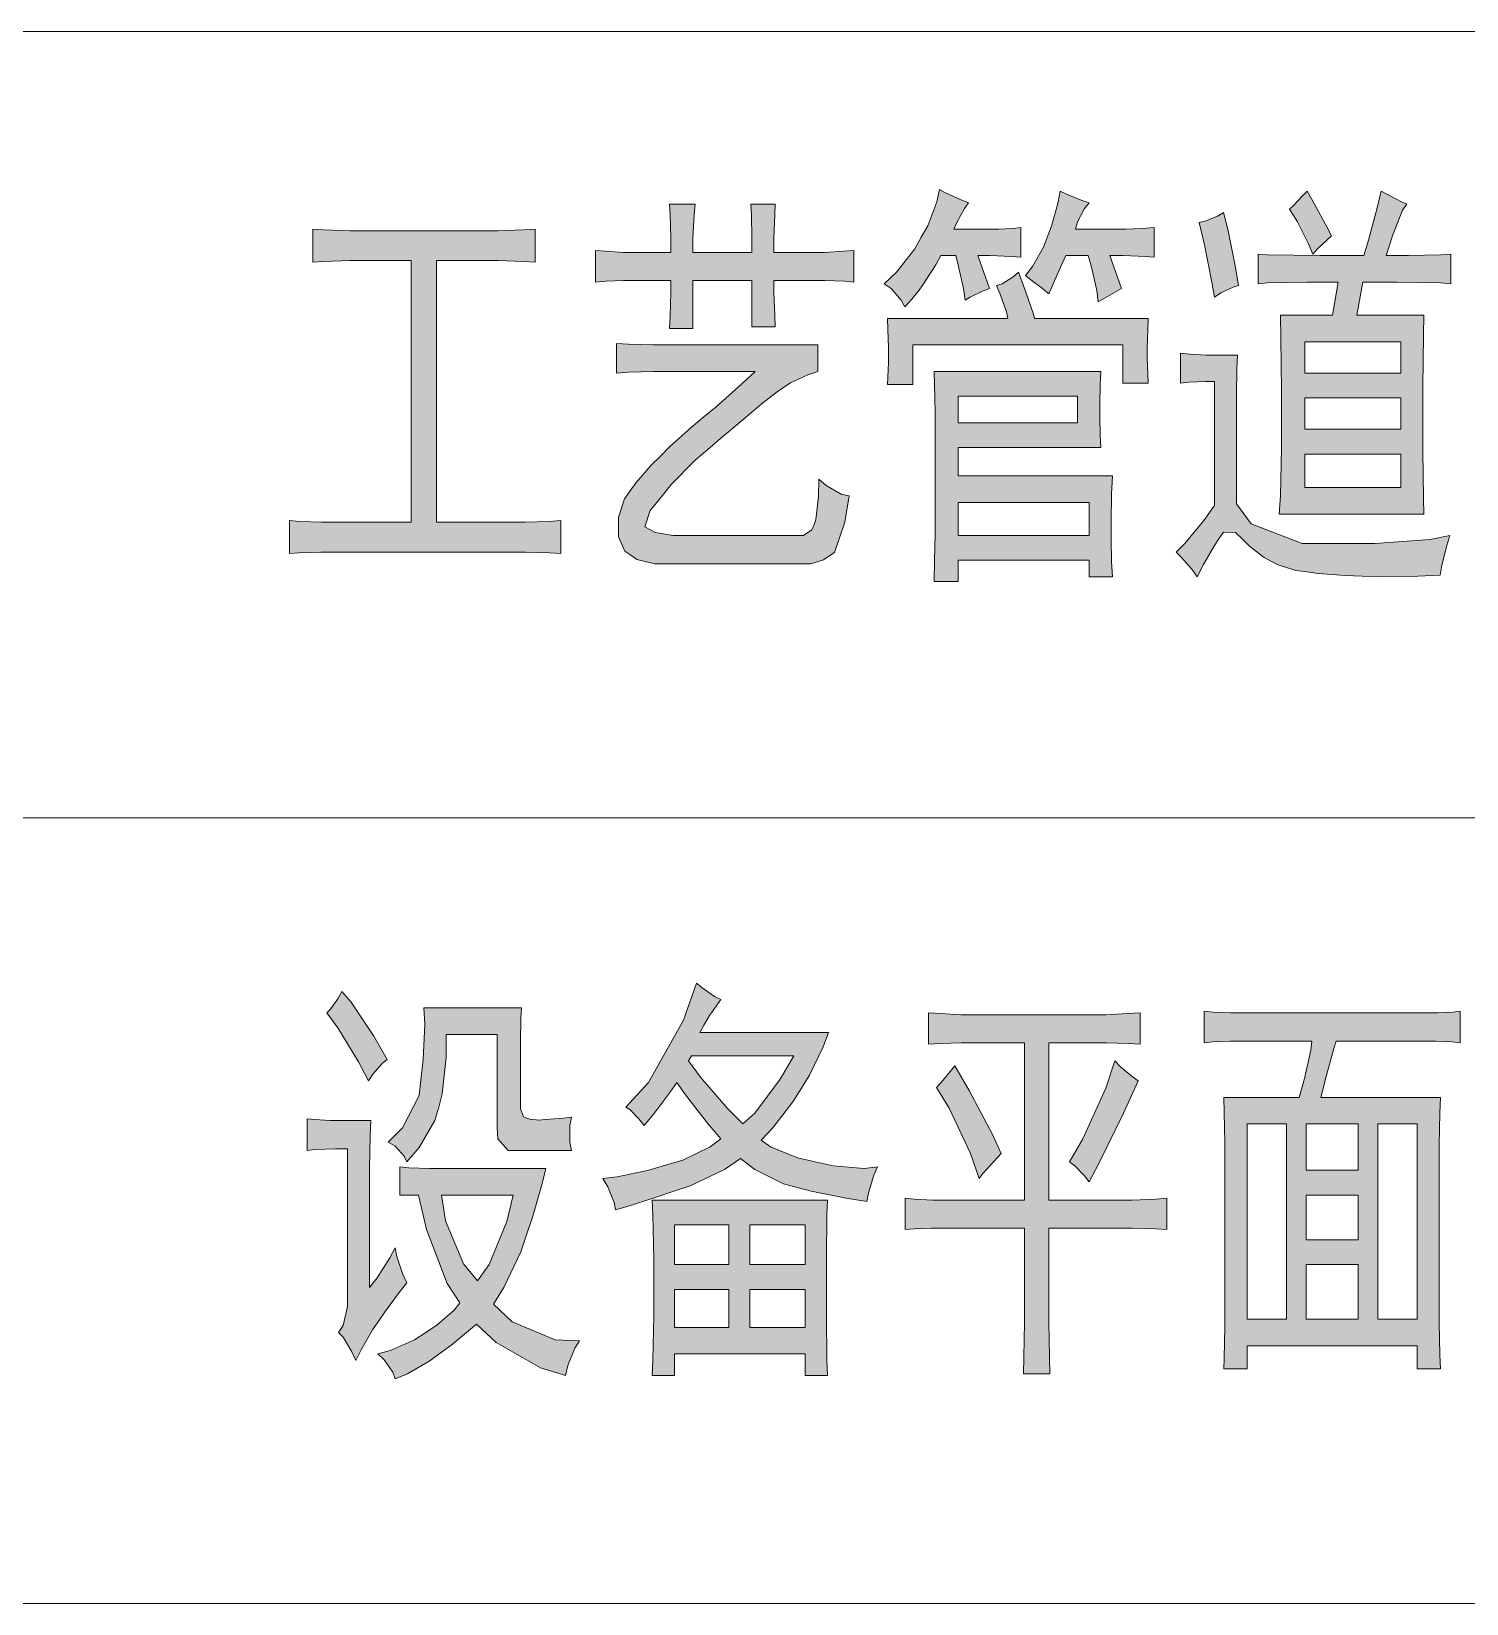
# Model space of a CAD drawing. Header units: millimetres. Extents: x 0 to 207, y 0 to 293.
# Drawn here: x 67.68 to 82.08, y 164.8 to 180.56 of the extents above; entities that cross this region are included whole.
import ezdxf

# ---------------------------------------------------------------- set-up
doc = ezdxf.new("R2010")
doc.units = ezdxf.units.MM

msp = doc.modelspace()

# ---------------------------------------------------------------- hatches: boundary and pattern name
h = msp.add_hatch(color=0)
h.dxf.hatch_style = 2
h.paths.add_polyline_path([(77.607583, 178.297417), (77.512333, 178.304472), (77.297139, 178.315056), (77.177194, 178.315056), (77.293611, 177.983444), (77.223056, 177.95875), (77.099583, 177.898778), (77.050194, 177.867028), (77.032556, 177.983444), (76.983167, 178.205694), (76.954944, 178.315056), (76.80325, 178.315056), (76.753861, 178.223333), (76.662139, 178.078694), (76.623333, 178.02225), (76.588056, 177.969333), (76.496333, 177.856444), (76.443417, 177.8), (76.408139, 177.867028), (76.305833, 177.983444), (76.235278, 178.032833), (76.35875, 178.14925), (76.542194, 178.382083), (76.605694, 178.4985), (76.672722, 178.611389), (76.764444, 178.854806), (76.792667, 178.978278), (76.845583, 178.946528), (76.990222, 178.8795), (77.081944, 178.844222), (77.043139, 178.787778), (76.969056, 178.653722), (76.933778, 178.579639), (77.314778, 178.579639), (77.385333, 178.579639), (77.529972, 178.586694), (77.607583, 178.597278)])
h = msp.add_hatch(color=0)
h.dxf.hatch_style = 2
h.paths.add_polyline_path([(78.383694, 177.849389), (78.369583, 177.965806), (78.316667, 178.198639), (78.281389, 178.315056), (78.059139, 178.315056), (78.006222, 178.198639), (77.921556, 178.008139), (77.886278, 177.930528), (77.822778, 177.983444), (77.706361, 178.071639), (77.653444, 178.113972), (77.724, 178.205694), (77.833361, 178.399722), (77.875694, 178.505556), (77.9145, 178.607861), (77.978, 178.837167), (78.002694, 178.960639), (78.066194, 178.928889), (78.210833, 178.868917), (78.291972, 178.844222), (78.246111, 178.787778), (78.175556, 178.653722), (78.154389, 178.579639), (78.605944, 178.579639), (78.658861, 178.579639), (78.828194, 178.586694), (78.944611, 178.597278), (78.944611, 178.297417), (78.856417, 178.304472), (78.634167, 178.315056), (78.500111, 178.315056), (78.616528, 177.983444)])
h = msp.add_hatch(color=0)
h.paths.add_polyline_path([(79.988833, 178.329167), (80.077028, 178.322111), (80.606194, 178.315056), (81.047167, 178.315056), (81.093028, 178.470278), (81.181222, 178.794833), (81.220028, 178.960639), (81.297639, 178.921833), (81.424639, 178.854806), (81.477556, 178.830111), (81.435222, 178.770139), (81.332917, 178.512611), (81.269417, 178.315056), (81.495194, 178.315056), (81.81975, 178.322111), (81.918528, 178.329167), (81.918528, 178.032833), (81.81975, 178.039889), (81.378778, 178.046944), (81.036583, 178.046944), (80.976611, 177.715333), (81.650417, 177.715333), (81.646889, 177.517778), (81.639833, 176.995667), (81.639833, 176.671111), (81.639833, 176.353611), (81.646889, 175.880889), (81.650417, 175.722139), (80.196972, 175.722139), (80.211083, 175.905583), (80.221667, 176.378306), (80.221667, 176.671111), (80.221667, 176.960389), (80.214611, 177.4825), (80.211083, 177.715333), (80.733194, 177.715333), (80.789639, 178.046944), (80.479194, 178.046944), (80.077028, 178.039889), (79.988833, 178.032833)])
h.paths.add_polyline_path([(81.417583, 175.99025), (81.417583, 176.321861), (80.4545, 176.321861), (80.4545, 175.99025)])
h.paths.add_polyline_path([(81.417583, 176.572333), (81.417583, 176.886306), (80.4545, 176.886306), (80.4545, 176.572333)])
h.paths.add_polyline_path([(81.417583, 177.136778), (81.417583, 177.45075), (80.4545, 177.45075), (80.4545, 177.136778)])
h = msp.add_hatch(color=0)
h.dxf.hatch_style = 2
h.paths.add_polyline_path([(80.479194, 178.960639), (80.553278, 178.830111), (80.67675, 178.604333), (80.722611, 178.512611), (80.67675, 178.470278), (80.5815, 178.382083), (80.535639, 178.329167), (80.493306, 178.431472), (80.380417, 178.653722), (80.302806, 178.780722), (80.345139, 178.819528), (80.429806, 178.91125)])
h = msp.add_hatch(color=0)
h.dxf.hatch_style = 2
h.paths.add_polyline_path([(74.097444, 178.346806), (74.097444, 178.487917), (74.090389, 178.727806), (74.083333, 178.830111), (74.340861, 178.830111), (74.330278, 178.727806), (74.316167, 178.487917), (74.316167, 178.346806), (74.908833, 178.346806), (74.908833, 178.487917), (74.905306, 178.727806), (74.89825, 178.830111), (75.141667, 178.830111), (75.138139, 178.727806), (75.131083, 178.487917), (75.131083, 178.346806), (75.536778, 178.346806), (75.635556, 178.346806), (75.833111, 178.357389), (75.931889, 178.364444), (75.931889, 178.046944), (75.840167, 178.057528), (75.642611, 178.064583), (75.536778, 178.064583), (75.131083, 178.064583), (75.131083, 177.948167), (75.138139, 177.715333), (75.141667, 177.598917), (74.908833, 177.598917), (74.908833, 178.064583), (74.316167, 178.064583), (74.316167, 177.584806), (74.083333, 177.584806), (74.090389, 177.708278), (74.097444, 177.948167), (74.097444, 178.064583), (73.688222, 178.064583), (73.621194, 178.064583), (73.444806, 178.057528), (73.3425, 178.046944), (73.3425, 178.364444), (73.444806, 178.357389), (73.621194, 178.346806), (73.688222, 178.346806)])
h = msp.add_hatch(color=0)
h.dxf.hatch_style = 2
h.paths.add_polyline_path([(79.547861, 177.898778), (79.523167, 178.046944), (79.449083, 178.420889), (79.396167, 178.646667), (79.466722, 178.664306), (79.586667, 178.713694), (79.639583, 178.745444), (79.681917, 178.579639), (79.756, 178.21275), (79.791278, 178.015194), (79.734833, 177.997556), (79.611361, 177.941111)])
h = msp.add_hatch(color=0)
h.dxf.hatch_style = 2
h.paths.add_polyline_path([(72.224194, 178.562), (72.365306, 178.562), (72.619306, 178.572583), (72.735722, 178.579639), (72.735722, 178.248028), (72.619306, 178.255083), (72.365306, 178.265667), (72.224194, 178.265667), (71.747944, 178.265667), (71.747944, 175.641), (72.502889, 175.641), (72.636944, 175.641), (72.880361, 175.648056), (72.99325, 175.658639), (72.99325, 175.327028), (72.880361, 175.334083), (72.644, 175.341139), (72.517, 175.341139), (70.714306, 175.341139), (70.587306, 175.341139), (70.365056, 175.334083), (70.273333, 175.327028), (70.273333, 175.658639), (70.372111, 175.648056), (70.597889, 175.641), (70.724889, 175.641), (71.493944, 175.641), (71.493944, 178.265667), (71.028278, 178.265667), (70.876583, 178.265667), (70.615528, 178.255083), (70.506167, 178.248028), (70.506167, 178.579639), (70.615528, 178.572583), (70.876583, 178.562), (71.028278, 178.562)])
h = msp.add_hatch(color=0)
h.dxf.hatch_style = 2
h.paths.add_polyline_path([(77.582889, 178.14925), (77.653444, 177.95875), (77.734583, 177.725917), (77.745167, 177.683583), (78.884639, 177.683583), (78.881111, 177.567167), (78.874056, 177.394306), (78.874056, 177.334333), (78.874056, 177.284944), (78.881111, 177.136778), (78.884639, 177.034472), (78.630639, 177.034472), (78.630639, 177.419), (76.524556, 177.419), (76.524556, 177.020361), (76.270556, 177.020361), (76.274083, 177.094444), (76.281139, 177.242611), (76.281139, 177.316694), (76.281139, 177.394306), (76.274083, 177.574222), (76.270556, 177.683583), (77.477056, 177.683583), (77.462944, 177.750611), (77.402972, 177.916417), (77.364167, 178.015194), (77.420611, 178.032833), (77.529972, 178.099861)])
h = msp.add_hatch(color=0)
h.dxf.hatch_style = 2
h.paths.add_polyline_path([(75.572056, 177.419), (75.572056, 177.150889), (75.46975, 177.119139), (75.296889, 177.038), (75.229861, 176.995667), (75.162833, 176.949806), (75.004083, 176.822806), (74.908833, 176.745194), (74.817111, 176.667583), (74.594861, 176.480611), (74.467861, 176.37125), (74.340861, 176.261889), (74.1045, 176.022), (73.998667, 175.891472), (73.889306, 175.757417), (73.836389, 175.595139), (73.885778, 175.566917), (73.938694, 175.538694), (74.118611, 175.506944), (74.249139, 175.506944), (75.363917, 175.506944), (75.427417, 175.506944), (75.512083, 175.563389), (75.53325, 175.616306), (75.550889, 175.669222), (75.579111, 175.898528), (75.582639, 176.071389), (75.653194, 176.007889), (75.804889, 175.923222), (75.886028, 175.905583), (75.840167, 175.641), (75.737861, 175.337611), (75.681417, 175.298806), (75.6285, 175.263528), (75.5015, 175.224722), (75.434472, 175.224722), (74.051583, 175.224722), (73.935167, 175.224722), (73.75525, 175.267056), (73.695278, 175.309389), (73.635306, 175.351722), (73.571806, 175.492833), (73.571806, 175.591611), (73.571806, 175.690389), (73.631778, 175.873833), (73.688222, 175.954972), (73.748194, 176.039639), (73.899889, 176.2125), (73.991611, 176.304222), (74.083333, 176.395944), (74.302056, 176.589972), (74.429056, 176.695806), (74.552528, 176.798111), (74.810056, 177.027417), (74.944111, 177.150889), (74.051583, 177.150889), (73.921056, 177.150889), (73.670583, 177.143833), (73.550639, 177.136778), (73.550639, 177.433111), (73.670583, 177.426056), (73.921056, 177.419), (74.051583, 177.419)])
h = msp.add_hatch(color=0)
h.dxf.hatch_style = 2
h.paths.add_polyline_path([(79.209194, 177.334333), (79.304444, 177.327278), (79.466722, 177.316694), (79.537278, 177.316694), (79.780694, 177.316694), (79.773639, 177.186167), (79.770111, 176.903944), (79.770111, 176.75225), (79.770111, 175.824444), (79.918278, 175.623361), (80.429806, 175.425806), (80.789639, 175.425806), (81.156528, 175.425806), (81.713917, 175.468139), (81.907944, 175.506944), (81.879722, 175.408167), (81.830333, 175.210611), (81.812694, 175.108306), (81.586917, 175.10125), (81.195333, 175.097722), (81.029528, 175.10125), (80.863722, 175.104778), (80.588556, 175.125944), (80.479194, 175.143583), (80.366306, 175.157694), (80.186389, 175.214139), (80.115833, 175.249417), (80.048806, 175.288222), (79.904167, 175.397583), (79.833611, 175.468139), (79.759528, 175.538694), (79.639583, 175.542222), (79.593722, 175.475194), (79.547861, 175.408167), (79.4385, 175.217667), (79.375, 175.094194), (79.322083, 175.168278), (79.21625, 175.29175), (79.163333, 175.341139), (79.251528, 175.425806), (79.442028, 175.658639), (79.547861, 175.806806), (79.547861, 177.052111), (79.459667, 177.052111), (79.290333, 177.045056), (79.209194, 177.034472)])
h = msp.add_hatch(color=0)
h.paths.add_polyline_path([(78.408389, 177.150889), (78.401333, 177.020361), (78.397806, 176.819278), (78.397806, 176.75225), (78.397806, 176.695806), (78.401333, 176.512361), (78.408389, 176.388889), (76.979639, 176.388889), (76.979639, 176.106667), (78.524806, 176.106667), (78.51775, 175.923222), (78.514222, 175.648056), (78.514222, 175.556333), (78.514222, 175.475194), (78.51775, 175.242361), (78.524806, 175.094194), (78.291972, 175.094194), (78.291972, 175.26), (76.979639, 175.26), (76.979639, 175.044806), (76.736222, 175.044806), (76.73975, 175.26), (76.746806, 175.517528), (76.746806, 175.556333), (76.746806, 176.604083), (76.746806, 176.745194), (76.73975, 177.020361), (76.736222, 177.150889)])
h.paths.add_polyline_path([(78.291972, 175.506944), (78.291972, 175.838556), (76.979639, 175.838556), (76.979639, 175.506944)])
h.paths.add_polyline_path([(78.175556, 176.635833), (78.175556, 176.903944), (76.979639, 176.903944), (76.979639, 176.635833)])
h = msp.add_hatch(color=0)
h.dxf.hatch_style = 2
h.paths.add_polyline_path([(70.795444, 170.934944), (70.890694, 170.829111), (71.116472, 170.486917), (71.250528, 170.254083), (71.204667, 170.215278), (71.109417, 170.105917), (71.063556, 170.038889), (70.964778, 170.229389), (70.756639, 170.571583), (70.647278, 170.71975), (70.679028, 170.755028), (70.756639, 170.860861)])
h = msp.add_hatch(color=0)
h.paths.add_polyline_path([(73.540056, 168.744194), (73.529472, 168.818278), (73.465972, 168.977028), (73.413056, 169.058167), (73.557694, 169.075806), (73.875194, 169.142833), (74.044528, 169.192222), (74.217389, 169.241611), (74.492556, 169.375667), (74.598389, 169.456806), (74.464333, 169.615556), (74.242083, 169.897778), (74.157417, 170.02125), (74.086861, 169.922472), (73.924583, 169.707278), (73.829333, 169.590861), (73.776417, 169.657889), (73.684694, 169.749611), (73.645889, 169.774306), (73.871667, 170.02125), (74.224444, 170.645667), (74.354972, 171.019611), (74.411417, 170.970222), (74.534889, 170.885556), (74.598389, 170.853806), (74.503139, 170.71975), (74.4855, 170.695056), (74.429056, 170.596278), (74.386722, 170.522194), (75.677889, 170.522194), (75.624972, 170.381083), (75.490917, 170.102389), (75.40625, 169.964806), (75.321583, 169.827222), (75.1205, 169.566167), (75.004083, 169.442694), (75.095806, 169.375667), (75.367444, 169.266306), (75.543833, 169.2275), (75.72375, 169.185167), (76.034194, 169.160472), (76.16825, 169.174583), (76.132972, 169.093444), (76.080056, 168.917056), (76.062417, 168.828861), (75.854278, 168.860611), (75.505028, 168.931167), (75.363917, 168.969972), (75.226333, 169.00525), (74.940583, 169.149889), (74.795944, 169.25925), (74.633667, 169.149889), (74.291472, 168.984083), (74.115083, 168.927639), (73.938694, 168.867667), (73.649417, 168.775944)])
h.paths.add_polyline_path([(74.273833, 170.239972), (74.393778, 170.074167), (74.668944, 169.756667), (74.817111, 169.6085), (74.940583, 169.714333), (75.194583, 170.056528), (75.328639, 170.289361), (74.305583, 170.289361)])
h = msp.add_hatch(color=0)
h.dxf.hatch_style = 2
h.paths.add_polyline_path([(72.562861, 169.340389), (72.464083, 169.340389), (72.361778, 169.456806), (72.354722, 169.573222), (72.354722, 170.504556), (71.843194, 170.504556), (71.843194, 170.271722), (71.804389, 169.908361), (71.769111, 169.774306), (71.730306, 169.64025), (71.571556, 169.368611), (71.448083, 169.2275), (71.423389, 169.283944), (71.331667, 169.382722), (71.261111, 169.425056), (71.40575, 169.566167), (71.571556, 169.890722), (71.592722, 170.074167), (71.613889, 170.254083), (71.628, 170.603333), (71.620944, 170.769139), (72.598139, 170.769139), (72.591083, 170.670361), (72.587556, 170.419889), (72.587556, 170.271722), (72.587556, 169.823694), (72.587556, 169.756667), (72.619306, 169.679056), (72.651056, 169.664944), (72.682806, 169.654361), (72.774528, 169.643778), (72.830972, 169.650833), (72.887417, 169.654361), (73.021472, 169.664944), (73.099083, 169.675528), (73.084972, 169.590861), (73.084972, 169.425056), (73.099083, 169.340389)])
h = msp.add_hatch(color=0)
h.dxf.hatch_style = 2
h.paths.add_polyline_path([(78.376639, 170.702111), (78.461306, 170.702111), (78.6765, 170.712694), (78.8035, 170.71975), (78.8035, 170.405778), (78.683556, 170.412833), (78.468361, 170.419889), (78.376639, 170.419889), (77.886278, 170.419889), (77.886278, 168.842972), (78.595361, 168.842972), (78.722361, 168.842972), (78.96225, 168.853556), (79.071611, 168.860611), (79.071611, 168.546639), (78.96225, 168.553694), (78.722361, 168.56075), (78.595361, 168.56075), (77.886278, 168.56075), (77.886278, 167.79875), (77.886278, 167.615306), (77.893333, 167.266056), (77.896861, 167.10025), (77.632278, 167.10025), (77.635806, 167.266056), (77.642861, 167.615306), (77.642861, 167.79875), (77.642861, 168.56075), (76.792667, 168.56075), (76.711528, 168.56075), (76.538667, 168.553694), (76.446944, 168.546639), (76.446944, 168.860611), (76.538667, 168.853556), (76.725639, 168.842972), (76.817361, 168.842972), (77.642861, 168.842972), (77.642861, 170.419889), (77.096056, 170.419889), (77.007861, 170.419889), (76.799722, 170.412833), (76.679778, 170.405778), (76.679778, 170.71975), (76.799722, 170.712694), (77.004333, 170.702111), (77.085472, 170.702111)])
h = msp.add_hatch(color=0)
h.paths.add_polyline_path([(81.699806, 170.71975), (81.788, 170.71975), (81.943222, 170.726806), (82.013778, 170.737389), (82.013778, 170.419889), (81.932639, 170.430472), (81.773889, 170.437528), (81.699806, 170.437528), (80.768472, 170.437528), (80.747306, 170.363444), (80.669694, 170.081222), (80.616778, 169.873083), (81.816222, 169.873083), (81.809167, 169.714333), (81.802111, 169.393306), (81.802111, 169.2275), (81.802111, 167.79875), (81.802111, 167.615306), (81.809167, 167.29075), (81.816222, 167.149639), (81.583389, 167.149639), (81.583389, 167.382472), (79.875944, 167.382472), (79.875944, 167.149639), (79.643111, 167.149639), (79.646639, 167.259), (79.653694, 167.572972), (79.653694, 167.781111), (79.653694, 169.25925), (79.653694, 169.418), (79.646639, 169.724917), (79.643111, 169.873083), (80.398056, 169.873083), (80.450972, 170.063583), (80.514472, 170.345806), (80.525056, 170.437528), (79.794806, 170.437528), (79.706611, 170.437528), (79.530222, 170.430472), (79.445556, 170.419889), (79.445556, 170.737389), (79.537278, 170.726806), (79.710139, 170.71975), (79.794806, 170.71975)])
h.paths.add_polyline_path([(80.271056, 167.647056), (80.271056, 169.6085), (79.875944, 169.6085), (79.875944, 167.647056)])
h.paths.add_polyline_path([(81.583389, 167.647056), (81.583389, 169.6085), (81.188278, 169.6085), (81.188278, 167.647056)])
h.paths.add_polyline_path([(80.990722, 167.647056), (80.990722, 168.197389), (80.468611, 168.197389), (80.468611, 167.647056)])
h.paths.add_polyline_path([(80.990722, 169.142833), (80.990722, 169.6085), (80.468611, 169.6085), (80.468611, 169.142833)])
h.paths.add_polyline_path([(80.990722, 168.444333), (80.990722, 168.892361), (80.468611, 168.892361), (80.468611, 168.444333)])
h = msp.add_hatch(color=0)
h.dxf.hatch_style = 2
h.paths.add_polyline_path([(77.187778, 169.058167), (77.103111, 169.308639), (76.887917, 169.763722), (76.760917, 169.971861), (76.806778, 170.02125), (76.8985, 170.130611), (76.944361, 170.190583), (77.089, 169.940111), (77.321833, 169.499139), (77.410028, 169.308639), (77.339472, 169.234556), (77.230111, 169.111083)])
h = msp.add_hatch(color=0)
h.dxf.hatch_style = 2
h.paths.add_polyline_path([(78.094417, 169.2275), (78.228472, 169.456806), (78.457778, 169.964806), (78.5495, 170.239972), (78.605944, 170.18), (78.722361, 170.081222), (78.782333, 170.038889), (78.637694, 169.714333), (78.39075, 169.209861), (78.291972, 169.026417), (78.246111, 169.086389), (78.147333, 169.185167)])
h = msp.add_hatch(color=0)
h.dxf.hatch_style = 2
h.paths.add_polyline_path([(71.08825, 169.64025), (71.081194, 169.492083), (71.074139, 169.160472), (71.074139, 168.977028), (71.074139, 167.964556), (71.15175, 168.063333), (71.27875, 168.264417), (71.331667, 168.363194), (71.349306, 168.278528), (71.40575, 168.105667), (71.448083, 168.013944), (71.370472, 167.915167), (71.232889, 167.724667), (71.169389, 167.632944), (71.105889, 167.541222), (70.989472, 167.340139), (70.936556, 167.234306), (70.894222, 167.326028), (70.809556, 167.467139), (70.763694, 167.516528), (70.809556, 167.583556), (70.855417, 167.774056), (70.855417, 167.897528), (70.855417, 169.358028), (70.731944, 169.358028), (70.530861, 169.350972), (70.449722, 169.340389), (70.449722, 169.657889), (70.523806, 169.650833), (70.679028, 169.64025), (70.763694, 169.64025)])
h = msp.add_hatch(color=0)
h.paths.add_polyline_path([(71.377528, 169.174583), (71.46925, 169.167528), (71.680917, 169.160472), (71.797333, 169.160472), (72.841556, 169.160472), (72.806278, 169.008778), (72.711028, 168.680694), (72.651056, 168.504306), (72.591083, 168.324389), (72.425278, 167.971611), (72.319444, 167.79875), (72.506417, 167.622361), (72.936806, 167.442444), (73.180222, 167.431861), (73.134361, 167.357778), (73.063806, 167.184917), (73.039111, 167.082611), (72.788639, 167.160222), (72.344139, 167.414222), (72.146583, 167.597667), (72.068972, 167.530639), (71.889056, 167.386), (71.783222, 167.308389), (71.680917, 167.230778), (71.455139, 167.10025), (71.331667, 167.050861), (71.306972, 167.117889), (71.222306, 167.241361), (71.158806, 167.301333), (71.285806, 167.333083), (71.525694, 167.442444), (71.638583, 167.516528), (71.751472, 167.590611), (71.924333, 167.738778), (71.980778, 167.812861), (71.853778, 168.006889), (71.645639, 168.546639), (71.5645, 168.892361), (71.377528, 168.892361)])
h.paths.add_polyline_path([(72.157167, 168.031583), (72.273583, 168.197389), (72.4535, 168.627778), (72.517, 168.892361), (71.797333, 168.892361), (71.836139, 168.634833), (72.016056, 168.204444)])
h = msp.add_hatch(color=0)
h.paths.add_polyline_path([(75.667306, 168.842972), (75.66025, 168.694806), (75.656722, 168.253833), (75.656722, 167.964556), (75.656722, 167.682333), (75.66025, 167.241361), (75.667306, 167.082611), (75.445056, 167.082611), (75.445056, 167.301333), (74.132722, 167.301333), (74.132722, 167.082611), (73.910472, 167.082611), (73.917528, 167.241361), (73.924583, 167.682333), (73.924583, 167.964556), (73.924583, 168.253833), (73.917528, 168.694806), (73.910472, 168.842972)])
h.paths.add_polyline_path([(75.445056, 168.197389), (75.445056, 168.596028), (74.887667, 168.596028), (74.887667, 168.197389)])
h.paths.add_polyline_path([(74.679528, 168.197389), (74.679528, 168.596028), (74.132722, 168.596028), (74.132722, 168.197389)])
h.paths.add_polyline_path([(75.445056, 167.565917), (75.445056, 167.946917), (74.887667, 167.946917), (74.887667, 167.565917)])
h.paths.add_polyline_path([(74.679528, 167.565917), (74.679528, 167.946917), (74.132722, 167.946917), (74.132722, 167.565917)])

# ---------------------------------------------------------------- linework, layer by layer
at = {"color": 0, "lineweight": 0}
for points in [[(25.124833, 180.56225), (201.9935, 180.56225)], [(25.124833, 172.677667), (201.9935, 172.677667)], [(25.124833, 164.796611), (201.9935, 164.796611)]]:
    msp.add_lwpolyline(points, dxfattribs=at)
for points in [[(77.607583, 178.297417), (77.512333, 178.304472), (77.297139, 178.315056), (77.177194, 178.315056), (77.293611, 177.983444), (77.223056, 177.95875), (77.099583, 177.898778), (77.050194, 177.867028), (77.032556, 177.983444), (76.983167, 178.205694), (76.954944, 178.315056), (76.80325, 178.315056), (76.753861, 178.223333), (76.662139, 178.078694), (76.623333, 178.02225), (76.588056, 177.969333), (76.496333, 177.856444), (76.443417, 177.8), (76.408139, 177.867028), (76.305833, 177.983444), (76.235278, 178.032833), (76.35875, 178.14925), (76.542194, 178.382083), (76.605694, 178.4985), (76.672722, 178.611389), (76.764444, 178.854806), (76.792667, 178.978278), (76.845583, 178.946528), (76.990222, 178.8795), (77.081944, 178.844222), (77.043139, 178.787778), (76.969056, 178.653722), (76.933778, 178.579639), (77.314778, 178.579639), (77.385333, 178.579639), (77.529972, 178.586694), (77.607583, 178.597278)], [(78.383694, 177.849389), (78.369583, 177.965806), (78.316667, 178.198639), (78.281389, 178.315056), (78.059139, 178.315056), (78.006222, 178.198639), (77.921556, 178.008139), (77.886278, 177.930528), (77.822778, 177.983444), (77.706361, 178.071639), (77.653444, 178.113972), (77.724, 178.205694), (77.833361, 178.399722), (77.875694, 178.505556), (77.9145, 178.607861), (77.978, 178.837167), (78.002694, 178.960639), (78.066194, 178.928889), (78.210833, 178.868917), (78.291972, 178.844222), (78.246111, 178.787778), (78.175556, 178.653722), (78.154389, 178.579639), (78.605944, 178.579639), (78.658861, 178.579639), (78.828194, 178.586694), (78.944611, 178.597278), (78.944611, 178.297417), (78.856417, 178.304472), (78.634167, 178.315056), (78.500111, 178.315056), (78.616528, 177.983444)], [(79.988833, 178.329167), (80.077028, 178.322111), (80.606194, 178.315056), (81.047167, 178.315056), (81.093028, 178.470278), (81.181222, 178.794833), (81.220028, 178.960639), (81.297639, 178.921833), (81.424639, 178.854806), (81.477556, 178.830111), (81.435222, 178.770139), (81.332917, 178.512611), (81.269417, 178.315056), (81.495194, 178.315056), (81.81975, 178.322111), (81.918528, 178.329167), (81.918528, 178.032833), (81.81975, 178.039889), (81.378778, 178.046944), (81.036583, 178.046944), (80.976611, 177.715333), (81.650417, 177.715333), (81.646889, 177.517778), (81.639833, 176.995667), (81.639833, 176.671111), (81.639833, 176.353611), (81.646889, 175.880889), (81.650417, 175.722139), (80.196972, 175.722139), (80.211083, 175.905583), (80.221667, 176.378306), (80.221667, 176.671111), (80.221667, 176.960389), (80.214611, 177.4825), (80.211083, 177.715333), (80.733194, 177.715333), (80.789639, 178.046944), (80.479194, 178.046944), (80.077028, 178.039889), (79.988833, 178.032833)], [(80.479194, 178.960639), (80.553278, 178.830111), (80.67675, 178.604333), (80.722611, 178.512611), (80.67675, 178.470278), (80.5815, 178.382083), (80.535639, 178.329167), (80.493306, 178.431472), (80.380417, 178.653722), (80.302806, 178.780722), (80.345139, 178.819528), (80.429806, 178.91125)], [(74.097444, 178.346806), (74.097444, 178.487917), (74.090389, 178.727806), (74.083333, 178.830111), (74.340861, 178.830111), (74.330278, 178.727806), (74.316167, 178.487917), (74.316167, 178.346806), (74.908833, 178.346806), (74.908833, 178.487917), (74.905306, 178.727806), (74.89825, 178.830111), (75.141667, 178.830111), (75.138139, 178.727806), (75.131083, 178.487917), (75.131083, 178.346806), (75.536778, 178.346806), (75.635556, 178.346806), (75.833111, 178.357389), (75.931889, 178.364444), (75.931889, 178.046944), (75.840167, 178.057528), (75.642611, 178.064583), (75.536778, 178.064583), (75.131083, 178.064583), (75.131083, 177.948167), (75.138139, 177.715333), (75.141667, 177.598917), (74.908833, 177.598917), (74.908833, 178.064583), (74.316167, 178.064583), (74.316167, 177.584806), (74.083333, 177.584806), (74.090389, 177.708278), (74.097444, 177.948167), (74.097444, 178.064583), (73.688222, 178.064583), (73.621194, 178.064583), (73.444806, 178.057528), (73.3425, 178.046944), (73.3425, 178.364444), (73.444806, 178.357389), (73.621194, 178.346806), (73.688222, 178.346806)], [(79.547861, 177.898778), (79.523167, 178.046944), (79.449083, 178.420889), (79.396167, 178.646667), (79.466722, 178.664306), (79.586667, 178.713694), (79.639583, 178.745444), (79.681917, 178.579639), (79.756, 178.21275), (79.791278, 178.015194), (79.734833, 177.997556), (79.611361, 177.941111)], [(72.224194, 178.562), (72.365306, 178.562), (72.619306, 178.572583), (72.735722, 178.579639), (72.735722, 178.248028), (72.619306, 178.255083), (72.365306, 178.265667), (72.224194, 178.265667), (71.747944, 178.265667), (71.747944, 175.641), (72.502889, 175.641), (72.636944, 175.641), (72.880361, 175.648056), (72.99325, 175.658639), (72.99325, 175.327028), (72.880361, 175.334083), (72.644, 175.341139), (72.517, 175.341139), (70.714306, 175.341139), (70.587306, 175.341139), (70.365056, 175.334083), (70.273333, 175.327028), (70.273333, 175.658639), (70.372111, 175.648056), (70.597889, 175.641), (70.724889, 175.641), (71.493944, 175.641), (71.493944, 178.265667), (71.028278, 178.265667), (70.876583, 178.265667), (70.615528, 178.255083), (70.506167, 178.248028), (70.506167, 178.579639), (70.615528, 178.572583), (70.876583, 178.562), (71.028278, 178.562)], [(77.582889, 178.14925), (77.653444, 177.95875), (77.734583, 177.725917), (77.745167, 177.683583), (78.884639, 177.683583), (78.881111, 177.567167), (78.874056, 177.394306), (78.874056, 177.334333), (78.874056, 177.284944), (78.881111, 177.136778), (78.884639, 177.034472), (78.630639, 177.034472), (78.630639, 177.419), (76.524556, 177.419), (76.524556, 177.020361), (76.270556, 177.020361), (76.274083, 177.094444), (76.281139, 177.242611), (76.281139, 177.316694), (76.281139, 177.394306), (76.274083, 177.574222), (76.270556, 177.683583), (77.477056, 177.683583), (77.462944, 177.750611), (77.402972, 177.916417), (77.364167, 178.015194), (77.420611, 178.032833), (77.529972, 178.099861)], [(75.572056, 177.419), (75.572056, 177.150889), (75.46975, 177.119139), (75.296889, 177.038), (75.229861, 176.995667), (75.162833, 176.949806), (75.004083, 176.822806), (74.908833, 176.745194), (74.817111, 176.667583), (74.594861, 176.480611), (74.467861, 176.37125), (74.340861, 176.261889), (74.1045, 176.022), (73.998667, 175.891472), (73.889306, 175.757417), (73.836389, 175.595139), (73.885778, 175.566917), (73.938694, 175.538694), (74.118611, 175.506944), (74.249139, 175.506944), (75.363917, 175.506944), (75.427417, 175.506944), (75.512083, 175.563389), (75.53325, 175.616306), (75.550889, 175.669222), (75.579111, 175.898528), (75.582639, 176.071389), (75.653194, 176.007889), (75.804889, 175.923222), (75.886028, 175.905583), (75.840167, 175.641), (75.737861, 175.337611), (75.681417, 175.298806), (75.6285, 175.263528), (75.5015, 175.224722), (75.434472, 175.224722), (74.051583, 175.224722), (73.935167, 175.224722), (73.75525, 175.267056), (73.695278, 175.309389), (73.635306, 175.351722), (73.571806, 175.492833), (73.571806, 175.591611), (73.571806, 175.690389), (73.631778, 175.873833), (73.688222, 175.954972), (73.748194, 176.039639), (73.899889, 176.2125), (73.991611, 176.304222), (74.083333, 176.395944), (74.302056, 176.589972), (74.429056, 176.695806), (74.552528, 176.798111), (74.810056, 177.027417), (74.944111, 177.150889), (74.051583, 177.150889), (73.921056, 177.150889), (73.670583, 177.143833), (73.550639, 177.136778), (73.550639, 177.433111), (73.670583, 177.426056), (73.921056, 177.419), (74.051583, 177.419)], [(81.417583, 177.136778), (81.417583, 177.45075), (80.4545, 177.45075), (80.4545, 177.136778)], [(79.209194, 177.334333), (79.304444, 177.327278), (79.466722, 177.316694), (79.537278, 177.316694), (79.780694, 177.316694), (79.773639, 177.186167), (79.770111, 176.903944), (79.770111, 176.75225), (79.770111, 175.824444), (79.918278, 175.623361), (80.429806, 175.425806), (80.789639, 175.425806), (81.156528, 175.425806), (81.713917, 175.468139), (81.907944, 175.506944), (81.879722, 175.408167), (81.830333, 175.210611), (81.812694, 175.108306), (81.586917, 175.10125), (81.195333, 175.097722), (81.029528, 175.10125), (80.863722, 175.104778), (80.588556, 175.125944), (80.479194, 175.143583), (80.366306, 175.157694), (80.186389, 175.214139), (80.115833, 175.249417), (80.048806, 175.288222), (79.904167, 175.397583), (79.833611, 175.468139), (79.759528, 175.538694), (79.639583, 175.542222), (79.593722, 175.475194), (79.547861, 175.408167), (79.4385, 175.217667), (79.375, 175.094194), (79.322083, 175.168278), (79.21625, 175.29175), (79.163333, 175.341139), (79.251528, 175.425806), (79.442028, 175.658639), (79.547861, 175.806806), (79.547861, 177.052111), (79.459667, 177.052111), (79.290333, 177.045056), (79.209194, 177.034472)], [(78.408389, 177.150889), (78.401333, 177.020361), (78.397806, 176.819278), (78.397806, 176.75225), (78.397806, 176.695806), (78.401333, 176.512361), (78.408389, 176.388889), (76.979639, 176.388889), (76.979639, 176.106667), (78.524806, 176.106667), (78.51775, 175.923222), (78.514222, 175.648056), (78.514222, 175.556333), (78.514222, 175.475194), (78.51775, 175.242361), (78.524806, 175.094194), (78.291972, 175.094194), (78.291972, 175.26), (76.979639, 175.26), (76.979639, 175.044806), (76.736222, 175.044806), (76.73975, 175.26), (76.746806, 175.517528), (76.746806, 175.556333), (76.746806, 176.604083), (76.746806, 176.745194), (76.73975, 177.020361), (76.736222, 177.150889)], [(78.175556, 176.635833), (78.175556, 176.903944), (76.979639, 176.903944), (76.979639, 176.635833)], [(81.417583, 176.572333), (81.417583, 176.886306), (80.4545, 176.886306), (80.4545, 176.572333)], [(81.417583, 175.99025), (81.417583, 176.321861), (80.4545, 176.321861), (80.4545, 175.99025)], [(78.291972, 175.506944), (78.291972, 175.838556), (76.979639, 175.838556), (76.979639, 175.506944)], [(70.795444, 170.934944), (70.890694, 170.829111), (71.116472, 170.486917), (71.250528, 170.254083), (71.204667, 170.215278), (71.109417, 170.105917), (71.063556, 170.038889), (70.964778, 170.229389), (70.756639, 170.571583), (70.647278, 170.71975), (70.679028, 170.755028), (70.756639, 170.860861)], [(73.540056, 168.744194), (73.529472, 168.818278), (73.465972, 168.977028), (73.413056, 169.058167), (73.557694, 169.075806), (73.875194, 169.142833), (74.044528, 169.192222), (74.217389, 169.241611), (74.492556, 169.375667), (74.598389, 169.456806), (74.464333, 169.615556), (74.242083, 169.897778), (74.157417, 170.02125), (74.086861, 169.922472), (73.924583, 169.707278), (73.829333, 169.590861), (73.776417, 169.657889), (73.684694, 169.749611), (73.645889, 169.774306), (73.871667, 170.02125), (74.224444, 170.645667), (74.354972, 171.019611), (74.411417, 170.970222), (74.534889, 170.885556), (74.598389, 170.853806), (74.503139, 170.71975), (74.4855, 170.695056), (74.429056, 170.596278), (74.386722, 170.522194), (75.677889, 170.522194), (75.624972, 170.381083), (75.490917, 170.102389), (75.40625, 169.964806), (75.321583, 169.827222), (75.1205, 169.566167), (75.004083, 169.442694), (75.095806, 169.375667), (75.367444, 169.266306), (75.543833, 169.2275), (75.72375, 169.185167), (76.034194, 169.160472), (76.16825, 169.174583), (76.132972, 169.093444), (76.080056, 168.917056), (76.062417, 168.828861), (75.854278, 168.860611), (75.505028, 168.931167), (75.363917, 168.969972), (75.226333, 169.00525), (74.940583, 169.149889), (74.795944, 169.25925), (74.633667, 169.149889), (74.291472, 168.984083), (74.115083, 168.927639), (73.938694, 168.867667), (73.649417, 168.775944)], [(72.562861, 169.340389), (72.464083, 169.340389), (72.361778, 169.456806), (72.354722, 169.573222), (72.354722, 170.504556), (71.843194, 170.504556), (71.843194, 170.271722), (71.804389, 169.908361), (71.769111, 169.774306), (71.730306, 169.64025), (71.571556, 169.368611), (71.448083, 169.2275), (71.423389, 169.283944), (71.331667, 169.382722), (71.261111, 169.425056), (71.40575, 169.566167), (71.571556, 169.890722), (71.592722, 170.074167), (71.613889, 170.254083), (71.628, 170.603333), (71.620944, 170.769139), (72.598139, 170.769139), (72.591083, 170.670361), (72.587556, 170.419889), (72.587556, 170.271722), (72.587556, 169.823694), (72.587556, 169.756667), (72.619306, 169.679056), (72.651056, 169.664944), (72.682806, 169.654361), (72.774528, 169.643778), (72.830972, 169.650833), (72.887417, 169.654361), (73.021472, 169.664944), (73.099083, 169.675528), (73.084972, 169.590861), (73.084972, 169.425056), (73.099083, 169.340389)], [(78.376639, 170.702111), (78.461306, 170.702111), (78.6765, 170.712694), (78.8035, 170.71975), (78.8035, 170.405778), (78.683556, 170.412833), (78.468361, 170.419889), (78.376639, 170.419889), (77.886278, 170.419889), (77.886278, 168.842972), (78.595361, 168.842972), (78.722361, 168.842972), (78.96225, 168.853556), (79.071611, 168.860611), (79.071611, 168.546639), (78.96225, 168.553694), (78.722361, 168.56075), (78.595361, 168.56075), (77.886278, 168.56075), (77.886278, 167.79875), (77.886278, 167.615306), (77.893333, 167.266056), (77.896861, 167.10025), (77.632278, 167.10025), (77.635806, 167.266056), (77.642861, 167.615306), (77.642861, 167.79875), (77.642861, 168.56075), (76.792667, 168.56075), (76.711528, 168.56075), (76.538667, 168.553694), (76.446944, 168.546639), (76.446944, 168.860611), (76.538667, 168.853556), (76.725639, 168.842972), (76.817361, 168.842972), (77.642861, 168.842972), (77.642861, 170.419889), (77.096056, 170.419889), (77.007861, 170.419889), (76.799722, 170.412833), (76.679778, 170.405778), (76.679778, 170.71975), (76.799722, 170.712694), (77.004333, 170.702111), (77.085472, 170.702111)], [(81.699806, 170.71975), (81.788, 170.71975), (81.943222, 170.726806), (82.013778, 170.737389), (82.013778, 170.419889), (81.932639, 170.430472), (81.773889, 170.437528), (81.699806, 170.437528), (80.768472, 170.437528), (80.747306, 170.363444), (80.669694, 170.081222), (80.616778, 169.873083), (81.816222, 169.873083), (81.809167, 169.714333), (81.802111, 169.393306), (81.802111, 169.2275), (81.802111, 167.79875), (81.802111, 167.615306), (81.809167, 167.29075), (81.816222, 167.149639), (81.583389, 167.149639), (81.583389, 167.382472), (79.875944, 167.382472), (79.875944, 167.149639), (79.643111, 167.149639), (79.646639, 167.259), (79.653694, 167.572972), (79.653694, 167.781111), (79.653694, 169.25925), (79.653694, 169.418), (79.646639, 169.724917), (79.643111, 169.873083), (80.398056, 169.873083), (80.450972, 170.063583), (80.514472, 170.345806), (80.525056, 170.437528), (79.794806, 170.437528), (79.706611, 170.437528), (79.530222, 170.430472), (79.445556, 170.419889), (79.445556, 170.737389), (79.537278, 170.726806), (79.710139, 170.71975), (79.794806, 170.71975)], [(74.273833, 170.239972), (74.393778, 170.074167), (74.668944, 169.756667), (74.817111, 169.6085), (74.940583, 169.714333), (75.194583, 170.056528), (75.328639, 170.289361), (74.305583, 170.289361)], [(77.187778, 169.058167), (77.103111, 169.308639), (76.887917, 169.763722), (76.760917, 169.971861), (76.806778, 170.02125), (76.8985, 170.130611), (76.944361, 170.190583), (77.089, 169.940111), (77.321833, 169.499139), (77.410028, 169.308639), (77.339472, 169.234556), (77.230111, 169.111083)], [(78.094417, 169.2275), (78.228472, 169.456806), (78.457778, 169.964806), (78.5495, 170.239972), (78.605944, 170.18), (78.722361, 170.081222), (78.782333, 170.038889), (78.637694, 169.714333), (78.39075, 169.209861), (78.291972, 169.026417), (78.246111, 169.086389), (78.147333, 169.185167)], [(71.08825, 169.64025), (71.081194, 169.492083), (71.074139, 169.160472), (71.074139, 168.977028), (71.074139, 167.964556), (71.15175, 168.063333), (71.27875, 168.264417), (71.331667, 168.363194), (71.349306, 168.278528), (71.40575, 168.105667), (71.448083, 168.013944), (71.370472, 167.915167), (71.232889, 167.724667), (71.169389, 167.632944), (71.105889, 167.541222), (70.989472, 167.340139), (70.936556, 167.234306), (70.894222, 167.326028), (70.809556, 167.467139), (70.763694, 167.516528), (70.809556, 167.583556), (70.855417, 167.774056), (70.855417, 167.897528), (70.855417, 169.358028), (70.731944, 169.358028), (70.530861, 169.350972), (70.449722, 169.340389), (70.449722, 169.657889), (70.523806, 169.650833), (70.679028, 169.64025), (70.763694, 169.64025)], [(80.271056, 167.647056), (80.271056, 169.6085), (79.875944, 169.6085), (79.875944, 167.647056)], [(80.990722, 169.142833), (80.990722, 169.6085), (80.468611, 169.6085), (80.468611, 169.142833)], [(81.583389, 167.647056), (81.583389, 169.6085), (81.188278, 169.6085), (81.188278, 167.647056)], [(71.377528, 169.174583), (71.46925, 169.167528), (71.680917, 169.160472), (71.797333, 169.160472), (72.841556, 169.160472), (72.806278, 169.008778), (72.711028, 168.680694), (72.651056, 168.504306), (72.591083, 168.324389), (72.425278, 167.971611), (72.319444, 167.79875), (72.506417, 167.622361), (72.936806, 167.442444), (73.180222, 167.431861), (73.134361, 167.357778), (73.063806, 167.184917), (73.039111, 167.082611), (72.788639, 167.160222), (72.344139, 167.414222), (72.146583, 167.597667), (72.068972, 167.530639), (71.889056, 167.386), (71.783222, 167.308389), (71.680917, 167.230778), (71.455139, 167.10025), (71.331667, 167.050861), (71.306972, 167.117889), (71.222306, 167.241361), (71.158806, 167.301333), (71.285806, 167.333083), (71.525694, 167.442444), (71.638583, 167.516528), (71.751472, 167.590611), (71.924333, 167.738778), (71.980778, 167.812861), (71.853778, 168.006889), (71.645639, 168.546639), (71.5645, 168.892361), (71.377528, 168.892361)], [(72.157167, 168.031583), (72.273583, 168.197389), (72.4535, 168.627778), (72.517, 168.892361), (71.797333, 168.892361), (71.836139, 168.634833), (72.016056, 168.204444)], [(80.990722, 168.444333), (80.990722, 168.892361), (80.468611, 168.892361), (80.468611, 168.444333)], [(75.667306, 168.842972), (75.66025, 168.694806), (75.656722, 168.253833), (75.656722, 167.964556), (75.656722, 167.682333), (75.66025, 167.241361), (75.667306, 167.082611), (75.445056, 167.082611), (75.445056, 167.301333), (74.132722, 167.301333), (74.132722, 167.082611), (73.910472, 167.082611), (73.917528, 167.241361), (73.924583, 167.682333), (73.924583, 167.964556), (73.924583, 168.253833), (73.917528, 168.694806), (73.910472, 168.842972)], [(74.679528, 168.197389), (74.679528, 168.596028), (74.132722, 168.596028), (74.132722, 168.197389)], [(75.445056, 168.197389), (75.445056, 168.596028), (74.887667, 168.596028), (74.887667, 168.197389)], [(80.990722, 167.647056), (80.990722, 168.197389), (80.468611, 168.197389), (80.468611, 167.647056)], [(74.679528, 167.565917), (74.679528, 167.946917), (74.132722, 167.946917), (74.132722, 167.565917)], [(75.445056, 167.565917), (75.445056, 167.946917), (74.887667, 167.946917), (74.887667, 167.565917)]]:
    msp.add_lwpolyline(points, close=True, dxfattribs=at)

doc.saveas('drawing.dxf')
